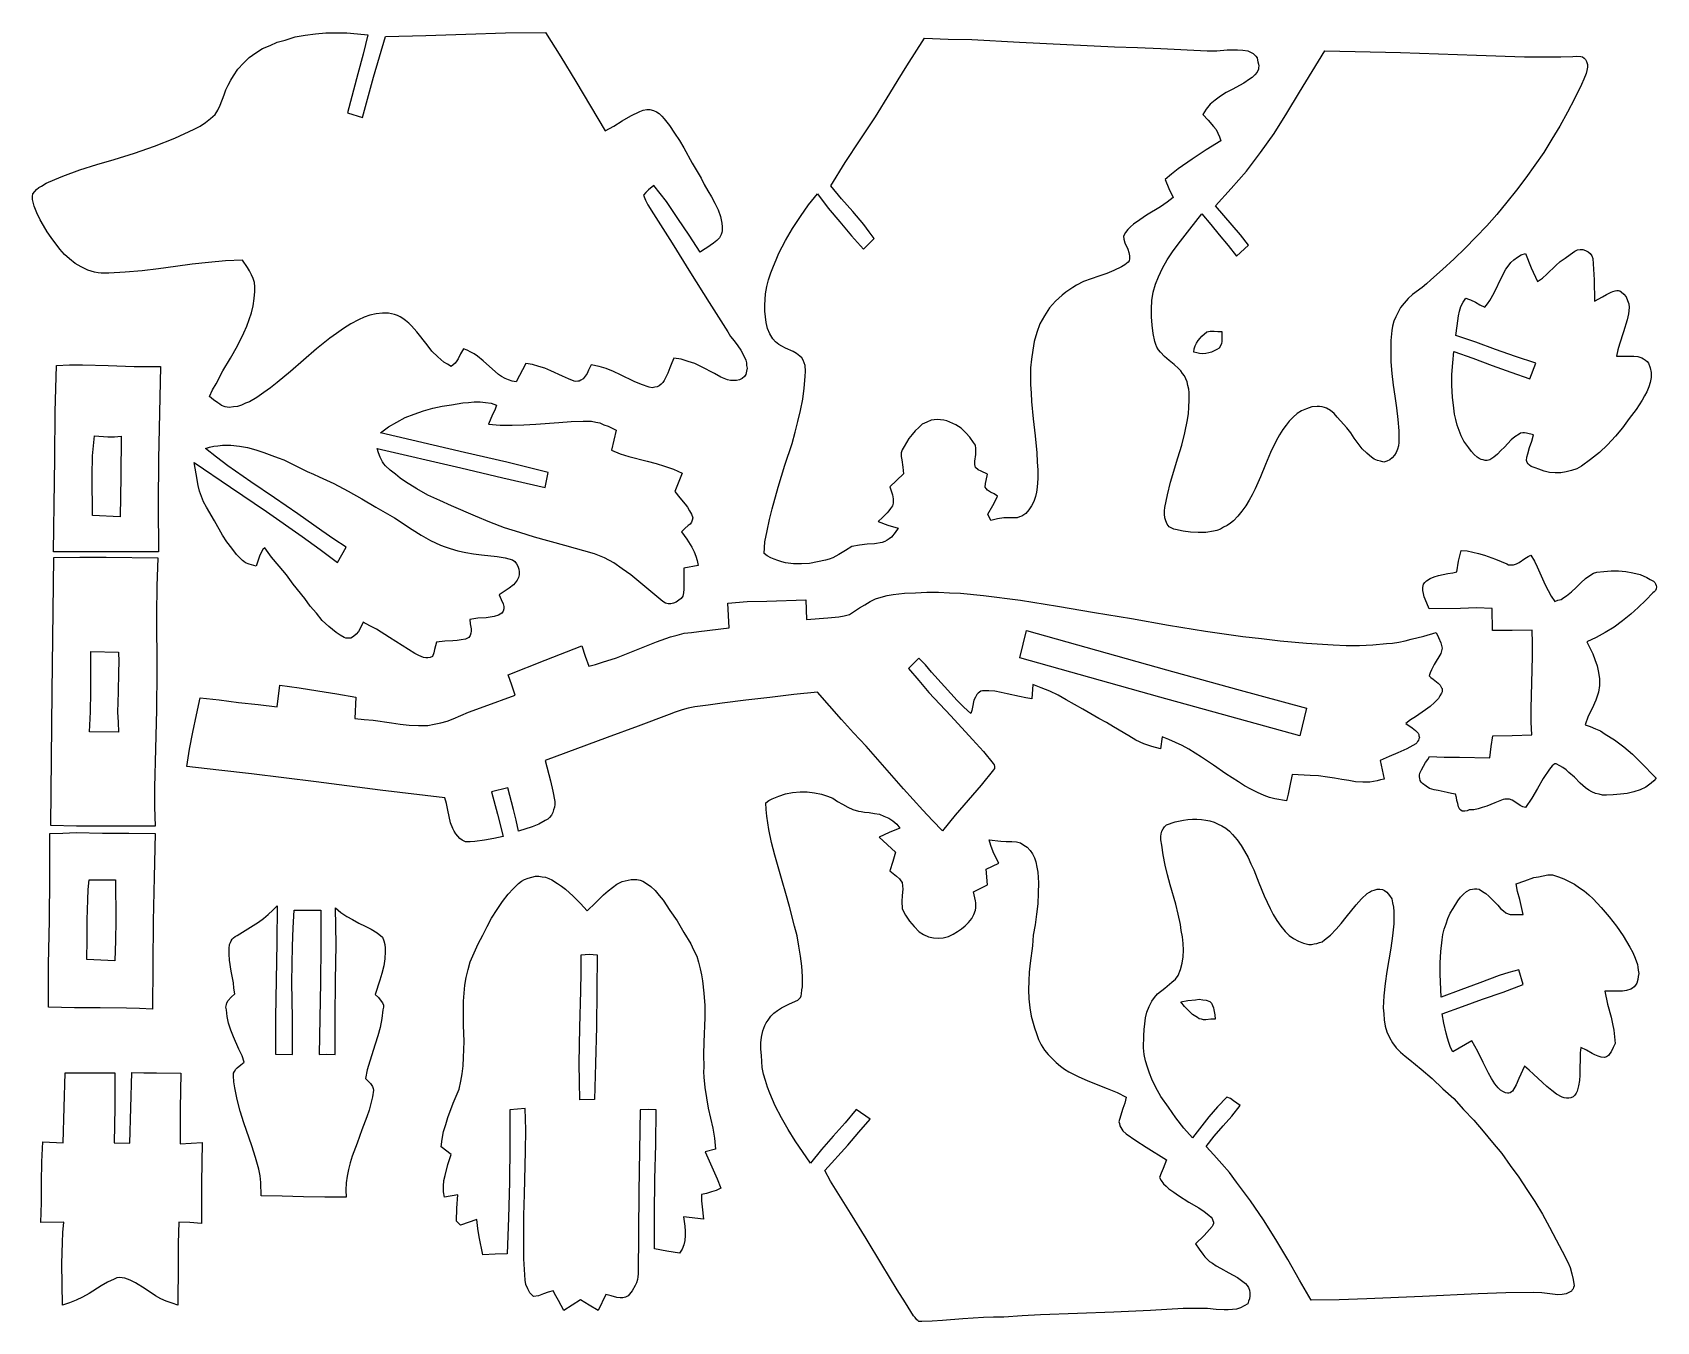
# Model space of a CAD drawing. Extents: x 0 to 623, y 0 to 1485.
# Drawn here: x 14 to 623, y 504 to 987 of the extents above; entities that cross this region are included whole.
import ezdxf

# ---------------------------------------------------------------- set-up
doc = ezdxf.new("R2010")
doc.units = 0
doc.layers.get('0').update_dxf_attribs({"color": 1, "linetype": 'CONTINUOUS'})

msp = doc.modelspace()

# ---------------------------------------------------------------- linework, layer by layer
for points in [[(146.39, 985.93), (161.45, 986.26), (176.51, 986.77), (191.4, 987.27), (206.45, 987.43), (212.14, 978.23), (217.83, 969.03), (228.87, 950.46), (232.05, 952.3), (235.23, 954.31), (238.41, 956.15), (241.76, 957.82), (243.09, 958.32), (244.43, 958.49), (245.6, 958.49), (246.94, 958.16), (248.11, 957.65), (249.12, 956.99), (250.12, 955.98), (250.96, 954.98), (252.97, 952.47), (254.81, 949.62), (256.65, 946.95), (258.32, 944.1), (261.5, 938.41), (264.84, 932.73), (266.02, 930.38), (267.35, 928.04), (268.69, 925.7), (270.03, 923.36), (271.2, 920.85), (272.04, 918.34), (272.37, 917.17), (272.54, 915.83), (272.71, 914.49), (272.71, 912.98), (272.54, 912.31), (272.37, 911.65), (271.7, 910.31), (270.7, 909.3), (269.53, 908.3), (267.02, 906.63), (265.68, 905.79), (264.51, 904.95), (260.33, 911.31), (256.14, 917.67), (251.79, 924.03), (247.11, 930.05), (245.1, 928.38), (244.1, 927.37), (243.26, 926.37), (243.93, 924.53), (244.77, 922.69), (246.94, 919.34), (253.97, 908.3), (260.83, 897.26), (267.86, 886.05), (274.88, 875.01), (275.89, 873.33), (277.22, 871.66), (278.56, 869.82), (279.73, 868.15), (280.74, 866.31), (281.57, 864.47), (281.91, 863.46), (281.91, 862.46), (282.08, 861.45), (281.91, 860.28), (281.57, 859.11), (281.07, 858.28), (280.24, 857.61), (279.23, 857.1), (278.06, 856.77), (277.06, 856.77), (275.89, 856.77), (274.71, 857.1), (272.21, 858.11), (269.86, 859.45), (265.01, 861.96), (262.5, 863.13), (259.99, 863.96), (257.32, 864.8), (254.64, 865.13), (253.8, 863.46), (253.13, 861.62), (252.3, 859.61), (251.46, 857.77), (250.96, 856.77), (250.46, 856.1), (249.79, 855.43), (249.12, 854.76), (248.28, 854.43), (247.44, 854.26), (246.44, 854.09), (245.27, 854.26), (242.43, 855.26), (239.75, 856.43), (234.56, 858.94), (231.88, 860.12), (229.21, 861.29), (226.53, 862.12), (223.52, 862.63), (222.52, 860.62), (222.01, 859.45), (221.34, 858.44), (220.51, 857.44), (219.67, 856.94), (219, 856.6), (218.5, 856.6), (217.83, 856.43), (217.16, 856.6), (214.99, 857.44), (212.81, 858.44), (208.46, 860.45), (206.12, 861.45), (203.94, 862.12), (201.6, 862.79), (199.09, 863.13), (195.41, 856.27), (193.91, 856.6), (192.57, 857.1), (191.23, 857.61), (189.89, 858.28), (188.72, 859.11), (187.55, 860.12), (185.37, 862.12), (183.03, 864.13), (180.86, 865.97), (179.69, 866.81), (178.35, 867.48), (177.01, 868.15), (175.67, 868.65), (174.5, 866.81), (173.66, 864.97), (173.16, 864.13), (172.49, 863.29), (171.82, 862.63), (170.99, 862.12), (169.65, 862.96), (168.31, 863.63), (167.14, 864.63), (165.97, 865.64), (163.79, 867.81), (161.95, 870.15), (158.1, 875.01), (156.1, 877.35), (155.09, 878.35), (153.92, 879.36), (152.92, 880.02), (151.91, 880.69), (150.91, 881.2), (149.74, 881.53), (147.56, 882.03), (145.22, 882.03), (142.88, 881.87), (140.54, 881.36), (138.36, 880.53), (136.19, 879.52), (133.34, 878.02), (130.67, 876.34), (127.99, 874.5), (125.48, 872.66), (120.46, 868.65), (115.61, 864.47), (110.76, 860.12), (105.74, 856.1), (103.23, 854.09), (100.72, 852.25), (98.04, 850.41), (95.36, 848.74), (93.86, 848.24), (92.35, 847.57), (90.85, 847.07), (89.34, 846.9), (87.67, 846.73), (86.16, 846.9), (84.82, 847.4), (84.15, 847.9), (83.49, 848.4), (81.81, 849.58), (80.31, 850.75), (81.48, 853.26), (82.82, 855.6), (85.33, 860.45), (88.17, 865.13), (90.85, 869.82), (93.19, 874.67), (94.36, 877.18), (95.2, 879.69), (96.03, 882.2), (96.7, 884.88), (97.04, 887.55), (97.37, 890.23), (97.37, 891.9), (97.2, 893.58), (96.7, 895.08), (96.03, 896.42), (95.36, 897.93), (94.53, 899.26), (92.69, 901.94), (86.33, 901.77), (79.97, 901.11), (73.78, 900.44), (67.59, 899.6), (61.23, 898.76), (55.04, 897.93), (48.69, 897.42), (42.5, 897.09), (40.99, 897.09), (39.65, 897.09), (38.48, 897.26), (37.14, 897.42), (34.63, 898.26), (32.12, 899.43), (29.95, 900.77), (27.77, 902.44), (25.93, 904.12), (24.09, 906.12), (20.91, 910.47), (19.41, 912.65), (18.07, 914.99), (16.73, 917.17), (15.56, 919.68), (14.56, 922.19), (13.89, 924.7), (13.89, 925.87), (14.05, 926.87), (14.72, 927.71), (15.39, 928.54), (16.23, 929.21), (17.23, 929.71), (19.07, 930.89), (22.25, 932.22), (25.26, 933.56), (31.62, 935.9), (37.98, 937.91), (44.5, 939.75), (52.2, 942.09), (59.73, 944.77), (67.26, 947.78), (74.62, 951.13), (76.79, 952.3), (78.8, 953.64), (80.64, 955.14), (82.48, 956.65), (83.49, 958.32), (84.32, 960.16), (85.83, 964.01), (86.5, 965.85), (87.33, 967.69), (88.34, 969.53), (89.34, 971.21), (91.01, 973.72), (93.02, 975.89), (95.2, 978.07), (97.71, 979.74), (100.22, 981.41), (103.06, 982.58), (105.74, 983.75), (108.75, 984.59), (112.43, 985.76), (116.28, 986.43), (120.13, 986.93), (123.97, 987.27), (127.99, 987.27), (131.84, 987.27), (135.85, 986.93), (139.7, 986.6), (138.03, 979.24), (136.02, 971.88), (132.17, 957.32), (137.69, 955.48), (141.87, 970.7), (146.39, 985.93)], [(348.66, 985.26), (357.53, 984.93), (366.4, 984.76), (384.3, 983.75), (402.03, 982.92), (419.94, 982.08), (428.64, 981.75), (437.34, 981.41), (454.74, 980.58), (458.42, 980.58), (462.26, 980.91), (466.11, 980.91), (468.12, 980.74), (469.96, 980.58), (471.3, 979.91), (471.97, 979.57), (472.47, 979.07), (472.97, 978.57), (473.47, 977.9), (473.64, 977.06), (473.81, 976.39), (473.98, 975.56), (474.14, 974.89), (473.98, 974.22), (473.98, 973.72), (473.47, 972.54), (472.64, 971.54), (471.63, 970.54), (470.63, 969.87), (468.45, 968.36), (464.1, 966.02), (461.93, 964.85), (459.75, 963.51), (457.75, 962), (455.91, 960.5), (454.4, 958.66), (453.06, 956.65), (455.07, 954.48), (457.08, 952.13), (458.08, 950.96), (458.75, 949.62), (459.42, 948.29), (459.92, 946.78), (454.4, 943.43), (449.05, 939.92), (443.86, 936.24), (441.35, 934.23), (439.01, 932.22), (440.35, 928.88), (442.02, 925.53), (439.68, 923.69), (437.17, 922.02), (431.98, 918.84), (429.47, 917.17), (427.13, 915.49), (425.96, 914.49), (424.95, 913.49), (424.12, 912.31), (423.28, 910.98), (423.45, 909.81), (423.78, 908.47), (424.95, 906.12), (425.29, 904.79), (425.62, 903.61), (425.62, 902.44), (425.46, 901.77), (425.12, 901.27), (423.78, 900.27), (422.61, 899.43), (419.77, 898.09), (417.09, 896.92), (414.08, 895.92), (411.24, 894.91), (408.39, 893.91), (405.71, 892.57), (404.38, 891.74), (403.21, 890.9), (401.7, 889.9), (400.36, 888.89), (399.02, 887.72), (397.85, 886.55), (396.68, 885.38), (395.51, 884.04), (393.67, 881.03), (392, 878.02), (390.82, 874.84), (389.82, 871.49), (389.32, 868.15), (388.82, 864.8), (388.48, 861.62), (388.48, 858.44), (388.48, 855.26), (388.65, 852.08), (388.82, 848.91), (389.49, 842.38), (390.16, 836.02), (390.82, 829.67), (390.99, 826.32), (391.16, 823.14), (391.16, 819.96), (390.99, 816.78), (390.66, 814.94), (390.32, 813.27), (389.65, 811.43), (388.82, 809.76), (387.81, 808.25), (386.64, 806.91), (385.14, 805.91), (384.3, 805.57), (383.46, 805.24), (380.95, 805.24), (378.44, 805.24), (376.1, 804.9), (373.59, 804.24), (372.42, 806.58), (374.26, 809.92), (375.27, 811.76), (376.1, 813.44), (374.76, 814.27), (373.42, 814.94), (372.25, 815.61), (371.75, 816.28), (371.42, 816.78), (371.58, 818.12), (371.75, 819.29), (372.25, 821.64), (369.91, 822.81), (368.74, 823.31), (367.74, 824.14), (367.57, 825.32), (367.57, 826.49), (367.9, 829), (367.9, 830.17), (367.9, 831.34), (367.74, 832.51), (367.07, 833.51), (365.73, 835.52), (364.22, 837.19), (362.38, 838.87), (360.38, 840.21), (358.2, 841.21), (357.03, 841.71), (355.86, 841.88), (354.69, 842.05), (353.52, 842.21), (352.34, 842.05), (351.17, 841.88), (349.5, 841.21), (347.83, 840.37), (346.49, 839.2), (345.15, 837.86), (343.98, 836.53), (342.81, 835.02), (340.97, 832.01), (340.3, 830.84), (339.96, 829.67), (339.96, 828.33), (340.13, 826.99), (340.47, 824.31), (340.63, 822.97), (340.8, 821.8), (335.61, 816.95), (336.62, 813.94), (336.95, 812.43), (336.95, 810.76), (336.62, 809.76), (335.95, 808.75), (335.28, 807.92), (334.61, 807.08), (332.94, 805.41), (331.26, 803.9), (334.94, 802.56), (338.79, 801.39), (337.62, 799.72), (336.28, 798.05), (335.45, 797.38), (334.61, 796.87), (333.77, 796.37), (332.77, 796.04), (329.93, 795.54), (327.08, 795.37), (324.24, 795.03), (321.39, 794.53), (319.05, 793.03), (316.54, 791.52), (314.2, 790.18), (312.86, 789.68), (311.52, 789.35), (308.51, 788.68), (305.5, 788.17), (302.49, 788.01), (299.48, 788.01), (296.46, 788.34), (295.13, 788.68), (293.62, 789.18), (292.28, 789.68), (290.94, 790.18), (289.61, 791.02), (288.43, 791.86), (288.77, 796.2), (289.61, 800.39), (290.44, 804.57), (291.45, 808.59), (293.79, 816.78), (296.3, 824.98), (298.97, 833.18), (300.15, 837.36), (301.15, 841.38), (302.15, 845.56), (302.99, 849.74), (303.49, 853.93), (303.83, 858.28), (303.99, 860.28), (303.83, 862.46), (303.49, 863.46), (303.16, 864.47), (302.65, 865.3), (301.82, 865.97), (300.65, 866.97), (299.31, 867.64), (296.46, 868.98), (295.13, 869.65), (293.96, 870.32), (292.78, 871.32), (291.78, 872.5), (290.61, 874.34), (289.77, 876.34), (289.27, 878.52), (288.94, 880.69), (288.77, 882.87), (288.77, 885.04), (288.94, 889.39), (289.44, 892.07), (290.11, 894.58), (290.94, 897.26), (291.95, 899.77), (292.95, 902.11), (293.96, 904.62), (296.46, 909.3), (299.14, 913.82), (302.15, 918.34), (305.16, 922.69), (308.51, 926.87), (312.53, 921.52), (316.88, 916.33), (321.23, 911.14), (325.74, 906.12), (329.76, 910.14), (327.92, 912.65), (325.91, 915.33), (321.73, 920.18), (317.55, 925.03), (313.53, 929.88), (318.88, 938.58), (324.57, 947.11), (330.26, 955.81), (335.61, 964.51), (338.79, 969.7), (341.97, 974.89), (348.66, 985.26)], [(498.9, 980.58), (527.35, 979.91), (541.57, 979.4), (555.79, 978.9), (573.86, 978.23), (582.89, 978.23), (587.41, 978.23), (591.93, 978.4), (593.26, 978.57), (594.94, 978.4), (595.61, 978.23), (596.28, 977.73), (596.78, 977.23), (597.11, 976.56), (597.45, 975.39), (597.45, 974.38), (597.28, 973.21), (596.94, 972.04), (596.11, 969.87), (595.27, 967.86), (592.59, 962.51), (589.92, 957.49), (587.07, 952.3), (584.06, 947.45), (581.05, 942.43), (577.7, 937.58), (574.36, 932.89), (570.84, 928.21), (567.16, 923.69), (563.48, 919.17), (559.64, 914.82), (555.62, 910.64), (551.6, 906.46), (547.42, 902.44), (543.07, 898.43), (538.72, 894.58), (537.05, 893.07), (535.38, 891.74), (531.86, 889.06), (530.19, 887.55), (528.68, 885.88), (527.35, 884.21), (526.34, 882.2), (525.51, 880.69), (524.84, 879.02), (524.33, 877.18), (524, 875.51), (523.66, 871.83), (523.66, 868.15), (523.66, 863.8), (524, 859.45), (524.5, 855.1), (525.17, 850.91), (525.84, 846.56), (526.34, 842.21), (526.68, 837.86), (526.68, 833.51), (526.51, 832.34), (526.17, 831), (525.67, 829.83), (525, 828.83), (524.17, 827.83), (523.33, 826.99), (522.16, 826.49), (520.99, 826.15), (519.82, 826.49), (518.65, 826.82), (517.47, 827.32), (516.47, 827.99), (515.63, 828.66), (514.63, 829.5), (512.96, 831.17), (511.45, 833.18), (509.95, 835.19), (508.61, 837.19), (507.1, 839.04), (504.76, 841.71), (503.59, 843.05), (502.42, 844.39), (501.08, 845.56), (499.57, 846.4), (498.74, 846.73), (497.9, 846.9), (496.9, 847.07), (496.06, 847.07), (494.05, 846.9), (492.04, 846.23), (490.2, 845.39), (488.53, 844.39), (487.03, 843.05), (485.52, 841.54), (484.35, 840.04), (483.18, 838.37), (481.84, 836.36), (480.67, 834.18), (478.49, 829.83), (476.65, 825.32), (474.81, 820.63), (472.8, 816.11), (471.63, 813.94), (470.46, 811.93), (469.29, 809.76), (467.79, 807.75), (466.28, 805.91), (464.61, 804.07), (463.44, 803.23), (462.26, 802.4), (460.93, 801.73), (459.75, 801.06), (458.42, 800.55), (457.08, 800.22), (454.23, 799.72), (451.39, 799.72), (448.54, 799.89), (445.7, 800.22), (442.86, 800.89), (442.19, 801.06), (441.69, 801.22), (440.51, 801.89), (439.68, 802.9), (439.18, 804.07), (438.84, 805.24), (438.67, 806.58), (438.67, 807.92), (438.84, 809.09), (439.85, 813.94), (441.02, 818.62), (443.69, 827.83), (445.2, 832.51), (446.37, 837.19), (447.37, 842.05), (447.71, 844.39), (447.88, 846.73), (448.04, 849.58), (448.04, 852.25), (447.88, 853.59), (447.54, 854.93), (447.21, 856.27), (446.7, 857.44), (446.2, 858.61), (445.53, 859.45), (444.86, 860.45), (444.03, 861.29), (442.35, 862.79), (440.51, 864.3), (438.67, 865.8), (437.17, 867.48), (436.5, 868.31), (435.83, 869.32), (435.5, 870.32), (435.16, 871.49), (434.49, 874.5), (434.16, 877.52), (433.82, 880.69), (433.82, 883.71), (433.99, 886.88), (434.49, 889.9), (435.33, 892.91), (436.5, 895.75), (438, 898.93), (439.68, 902.11), (441.69, 905.12), (443.86, 907.96), (448.21, 913.65), (452.73, 919.34), (456.07, 915.33), (459.25, 911.48), (462.6, 907.46), (465.78, 903.45), (470.29, 907.63), (467.28, 911.48), (464.1, 915.16), (457.91, 922.35), (463.77, 928.88), (469.46, 935.4), (474.81, 942.43), (479.83, 949.46), (484.68, 957.15), (489.37, 965.02), (498.9, 980.58)], [(592.76, 905.29), (593.77, 905.79), (594.77, 905.96), (595.77, 905.96), (596.78, 905.62), (597.78, 905.12), (598.45, 904.45), (599.12, 903.61), (599.45, 902.61), (599.79, 898.6), (599.96, 894.58), (600.12, 886.55), (603.13, 888.22), (604.64, 889.06), (606.31, 889.9), (606.98, 890.23), (607.82, 890.4), (608.49, 890.57), (609.16, 890.57), (609.66, 890.4), (610.16, 890.06), (611.17, 889.23), (612, 888.22), (612.5, 886.88), (613.01, 885.55), (613.17, 884.21), (612.84, 881.87), (612.34, 879.52), (611, 875.01), (609.49, 870.49), (608.82, 868.31), (608.32, 865.97), (609.83, 865.97), (611.5, 865.97), (613.17, 865.97), (614.85, 865.97), (616.35, 865.8), (617.86, 865.3), (618.53, 864.97), (619.2, 864.47), (619.87, 863.96), (620.37, 863.29), (621.04, 861.62), (621.37, 859.78), (621.37, 857.94), (621.04, 856.1), (620.53, 854.43), (619.7, 852.59), (618.86, 851.08), (618.03, 849.41), (615.68, 845.89), (613.17, 842.55), (610.66, 839.04), (607.99, 835.86), (604.98, 832.68), (601.96, 829.83), (598.62, 827.16), (595.27, 824.65), (593.43, 823.64), (591.42, 822.97), (589.42, 822.47), (587.41, 822.14), (585.4, 822.14), (583.23, 822.3), (581.22, 822.81), (579.21, 823.48), (577.87, 823.98), (576.37, 824.48), (575.7, 824.98), (575.19, 825.48), (574.86, 825.99), (574.53, 826.82), (574.69, 827.99), (575.03, 829.33), (575.7, 831.67), (576.53, 834.02), (577.2, 836.36), (574.53, 837.03), (573.86, 837.19), (573.19, 837.19), (572.35, 837.03), (571.85, 836.69), (570.18, 835.69), (568.84, 834.52), (566.33, 831.84), (564.99, 830.5), (563.65, 829.16), (562.31, 827.99), (560.81, 826.99), (559.8, 826.82), (559.13, 826.82), (558.3, 826.99), (557.63, 827.16), (556.79, 827.49), (556.12, 827.99), (554.95, 829), (553.95, 830.17), (552.94, 831.51), (551.1, 834.02), (550.1, 836.02), (549.26, 838.03), (548.59, 840.04), (548.09, 842.21), (547.59, 844.22), (547.25, 846.4), (546.75, 850.58), (546.59, 854.93), (546.59, 859.11), (546.92, 863.46), (547.25, 867.64), (554.45, 865.13), (561.64, 862.46), (568.67, 859.95), (575.86, 857.44), (578.04, 863.29), (570.51, 865.8), (562.98, 868.48), (555.62, 871.16), (548.09, 873.67), (548.59, 877.35), (549.1, 881.03), (549.43, 882.87), (549.93, 884.54), (550.77, 886.22), (551.77, 887.72), (552.78, 887.39), (553.61, 887.05), (555.45, 886.22), (557.13, 885.21), (558.97, 884.37), (559.97, 885.55), (560.81, 886.88), (562.48, 889.73), (565.32, 895.75), (566.83, 898.6), (567.67, 899.77), (568.67, 901.11), (569.84, 902.11), (571.18, 903.11), (572.52, 903.95), (574.19, 904.45), (576.37, 899.1), (578.71, 893.91), (580.55, 895.25), (582.22, 896.76), (585.57, 899.93), (587.24, 901.44), (589.08, 902.78), (590.92, 904.12), (592.76, 905.29)], [(454.57, 875.01), (455.91, 875.34), (457.41, 875.34), (458.75, 875.17), (460.26, 875.17), (460.26, 873.5), (460.26, 871.49), (460.09, 870.66), (459.75, 869.82), (459.25, 868.98), (458.42, 868.48), (456.41, 867.48), (455.4, 867.14), (454.23, 866.97), (453.06, 866.81), (451.89, 866.97), (450.89, 867.14), (449.72, 867.48), (449.88, 868.65), (450.22, 869.82), (450.72, 870.82), (451.39, 871.83), (452.06, 872.66), (452.73, 873.5), (454.57, 875.01)], [(22.92, 862.46), (27.77, 862.63), (32.62, 862.63), (42.33, 862.46), (52.03, 862.12), (57.05, 862.12), (61.9, 862.12), (61.23, 827.32), (61.07, 810.09), (61.23, 792.52), (21.75, 792.52), (21.92, 801.39), (22.08, 810.09), (22.25, 827.49), (22.42, 845.06), (22.59, 853.76), (22.92, 862.46)], [(171.15, 847.73), (175.34, 848.4), (177.51, 848.57), (179.69, 848.74), (181.86, 848.74), (183.87, 848.57), (186.04, 848.24), (188.05, 847.57), (187.38, 845.73), (186.55, 844.05), (185.04, 840.37), (189.39, 840.04), (193.91, 840.04), (198.26, 840.21), (202.77, 840.37), (211.47, 841.04), (215.99, 841.38), (220.51, 841.54), (222.01, 841.54), (223.69, 841.54), (225.36, 841.21), (226.87, 840.88), (228.37, 840.21), (229.88, 839.7), (232.89, 838.2), (232.05, 834.35), (231.22, 830.67), (234.39, 829.33), (237.74, 828.33), (244.6, 826.49), (247.95, 825.65), (251.12, 824.65), (254.47, 823.48), (257.65, 821.97), (254.97, 815.11), (256.81, 812.77), (258.82, 810.43), (259.66, 809.25), (260.49, 807.92), (261.16, 806.58), (261.67, 805.24), (261.5, 804.4), (261.16, 803.57), (260.66, 802.9), (259.99, 802.4), (258.65, 801.22), (257.48, 800.05), (259.49, 797.21), (261.33, 794.2), (262.17, 792.52), (262.84, 790.85), (263.34, 789.18), (263.67, 787.34), (258.32, 786.33), (258.32, 783.82), (258.32, 781.15), (258.32, 778.47), (258.15, 777.13), (257.98, 775.79), (257.32, 774.96), (256.48, 774.29), (255.47, 773.62), (254.47, 773.28), (253.47, 772.95), (252.46, 772.95), (251.46, 773.28), (250.46, 773.79), (244.43, 778.81), (241.42, 781.31), (238.41, 783.82), (235.23, 786.17), (232.05, 788.34), (228.54, 790.18), (226.7, 791.02), (224.86, 791.69), (213.65, 794.87), (202.27, 798.05), (196.75, 799.72), (191.06, 801.56), (185.54, 803.57), (180.19, 805.91), (171.15, 809.76), (166.8, 811.76), (162.29, 813.77), (158.1, 816.11), (153.92, 818.79), (151.91, 820.13), (150.07, 821.64), (148.07, 823.14), (146.39, 824.81), (145.72, 825.48), (145.22, 826.32), (144.38, 827.99), (143.72, 829.67), (143.21, 831.34), (174.67, 823.98), (190.39, 820.3), (206.29, 816.62), (207.46, 822.3), (191.9, 826.15), (176, 829.83), (144.55, 837.19), (147.56, 839.37), (150.57, 841.21), (153.75, 842.88), (157.1, 844.22), (160.61, 845.39), (164.13, 846.4), (167.64, 847.23), (171.15, 847.73)], [(37.14, 836.02), (42.16, 835.69), (44.67, 835.69), (47.18, 835.86), (47.01, 820.8), (46.85, 805.57), (36.47, 806.08), (36.31, 820.97), (36.47, 828.49), (36.81, 832.34), (37.14, 836.02)], [(78.8, 831.34), (80.31, 831.84), (81.98, 832.18), (83.49, 832.34), (85.16, 832.51), (88.34, 832.51), (91.52, 832.18), (94.53, 831.67), (97.71, 830.84), (100.72, 829.83), (103.73, 828.66), (106.07, 827.83), (108.25, 826.99), (112.76, 824.81), (116.95, 822.64), (119.29, 821.64), (121.46, 820.63), (126.98, 818.12), (132.34, 815.28), (137.52, 812.43), (142.71, 809.25), (146.22, 807.25), (149.74, 805.24), (156.43, 800.89), (159.78, 798.71), (163.29, 796.71), (166.97, 795.03), (168.81, 794.36), (170.65, 793.7), (173.5, 792.86), (176.51, 792.19), (179.35, 791.69), (182.36, 791.35), (188.22, 790.68), (191.23, 790.18), (194.07, 789.51), (194.91, 788.84), (195.58, 788.01), (196.08, 787.17), (196.42, 786), (196.58, 785), (196.58, 783.82), (196.25, 782.82), (195.75, 781.82), (195.08, 780.81), (194.41, 780.14), (192.74, 778.81), (189.05, 776.3), (189.72, 774.62), (190.56, 772.95), (190.73, 771.95), (190.73, 771.11), (190.56, 770.27), (190.06, 769.44), (188.72, 768.77), (187.21, 768.26), (185.71, 767.93), (184.2, 767.76), (181.02, 767.6), (178.01, 767.09), (178.18, 765.42), (178.51, 763.58), (178.51, 762.74), (178.35, 761.91), (178.18, 761.07), (177.68, 760.4), (176.34, 759.73), (174.83, 759.4), (173.33, 759.23), (171.66, 759.06), (168.64, 758.9), (165.46, 758.56), (165.13, 757.22), (164.8, 755.88), (164.46, 754.55), (163.96, 753.21), (163.12, 752.87), (162.29, 752.71), (161.45, 752.71), (160.61, 752.87), (158.94, 753.54), (157.43, 754.38), (152.58, 757.39), (147.9, 760.4), (143.05, 763.41), (140.54, 764.75), (138.03, 766.09), (136.86, 763.75), (136.19, 762.58), (135.35, 761.57), (134.35, 760.74), (133.34, 760.07), (132.67, 760.07), (132.17, 760.07), (131.5, 760.07), (130.83, 760.4), (129.33, 761.24), (127.82, 762.24), (125.14, 764.42), (122.63, 766.76), (120.46, 769.44), (118.12, 772.11), (116.11, 774.96), (111.76, 780.31), (109.25, 783.82), (106.41, 787.17), (103.56, 790.52), (101.05, 794.03), (100.38, 793.36), (99.88, 792.52), (99.04, 790.85), (97.87, 787.17), (95.2, 787.84), (93.86, 788.34), (93.19, 788.84), (92.69, 789.18), (90.51, 791.52), (88.67, 793.86), (86.83, 796.2), (85.16, 798.71), (82.15, 804.07), (79.14, 809.25), (78.13, 811.26), (77.29, 813.27), (76.63, 815.28), (76.12, 817.45), (75.29, 821.8), (74.62, 825.99), (88.17, 816.78), (101.72, 807.58), (115.11, 798.21), (121.8, 793.36), (128.32, 788.51), (131.67, 794.2), (126.98, 797.21), (122.47, 800.39), (113.43, 806.75), (104.73, 812.77), (95.87, 818.79), (87.17, 824.81), (82.98, 827.99), (78.8, 831.34)], [(550.1, 793.03), (552.27, 792.86), (554.45, 792.36), (556.62, 791.86), (558.8, 791.19), (562.98, 789.68), (567.16, 788.01), (567.83, 787.67), (568.5, 787.67), (569.67, 787.67), (570.84, 788.01), (571.85, 788.51), (574.02, 790.01), (575.19, 790.68), (576.2, 791.19), (577.54, 789.01), (578.54, 786.84), (580.55, 782.32), (581.55, 780.14), (582.72, 777.97), (583.89, 775.79), (585.23, 773.79), (586.4, 774.29), (587.58, 774.62), (588.58, 775.29), (589.58, 775.96), (591.42, 777.47), (593.26, 779.14), (594.94, 780.81), (596.78, 782.49), (598.78, 783.82), (599.79, 784.49), (600.96, 784.83), (603.64, 785.16), (606.31, 785.33), (609.16, 785.33), (611.83, 785.16), (614.51, 784.66), (617.19, 783.99), (619.7, 782.82), (621.04, 782.15), (622.21, 781.48), (622.71, 780.98), (623.04, 780.48), (623.21, 779.81), (623.38, 779.31), (623.21, 778.64), (623.04, 777.97), (622.54, 777.47), (622.04, 777.13), (619.36, 774.29), (616.52, 771.61), (613.68, 769.1), (610.66, 766.59), (607.48, 764.25), (604.14, 762.24), (600.79, 760.4), (597.28, 758.73), (599.45, 754.21), (600.29, 752.04), (601.13, 749.69), (601.63, 747.18), (601.96, 744.84), (601.96, 742.33), (601.63, 739.82), (600.63, 736.81), (599.29, 733.63), (597.78, 730.79), (596.61, 727.61), (598.45, 726.94), (600.46, 726.1), (602.3, 725.27), (604.14, 724.1), (607.65, 721.92), (611.17, 719.24), (614.34, 716.57), (617.36, 713.56), (623.21, 707.53), (622.37, 706.53), (621.37, 705.69), (620.37, 704.86), (619.36, 704.19), (617.19, 703.18), (614.85, 702.35), (612.34, 701.84), (609.83, 701.51), (607.15, 701.34), (604.64, 701.18), (603.13, 701.18), (601.8, 701.51), (600.46, 701.84), (599.12, 702.35), (597.95, 703.02), (596.78, 703.85), (594.77, 705.69), (592.59, 707.87), (590.42, 709.71), (589.42, 710.71), (588.24, 711.55), (587.07, 712.22), (585.74, 712.89), (585.23, 712.89), (584.9, 712.72), (584.23, 712.22), (583.23, 710.88), (580.88, 707.37), (578.71, 703.69), (576.53, 700), (574.19, 696.49), (573.19, 696.83), (572.18, 697.33), (570.18, 698.67), (569.17, 699.34), (568.17, 699.67), (567, 699.67), (566.5, 699.67), (565.83, 699.5), (562.65, 698.33), (559.64, 696.99), (557.96, 696.49), (556.46, 695.99), (554.78, 695.65), (553.11, 695.65), (552.27, 695.32), (551.44, 695.15), (550.94, 695.15), (550.43, 695.15), (549.93, 695.49), (549.6, 695.82), (549.1, 696.83), (548.76, 698), (548.43, 699.17), (548.26, 700.34), (547.92, 701.51), (546.42, 701.84), (544.75, 702.18), (541.4, 702.85), (539.89, 703.18), (538.22, 703.69), (536.88, 704.52), (535.54, 705.53), (535.04, 706.03), (534.71, 706.7), (534.54, 707.37), (534.37, 708.04), (534.37, 708.7), (534.54, 709.37), (535.21, 710.71), (535.88, 712.05), (536.71, 713.39), (537.55, 714.56), (538.22, 715.73), (543.74, 715.4), (549.43, 715.4), (560.81, 715.23), (561.31, 719.41), (561.98, 723.43), (569.17, 723.59), (576.53, 723.76), (576.37, 728.61), (576.37, 733.63), (576.53, 743.34), (576.87, 753.21), (576.87, 758.23), (576.7, 763.08), (569.17, 762.91), (561.81, 762.91), (561.64, 771.28), (555.79, 771.44), (549.76, 771.28), (538.05, 771.11), (537.22, 773.28), (536.21, 775.63), (535.88, 776.8), (535.71, 777.97), (535.71, 779.14), (535.88, 780.31), (536.38, 780.98), (537.05, 781.65), (538.39, 782.49), (539.89, 783.16), (541.57, 783.66), (545.08, 784.33), (546.92, 784.66), (548.43, 785), (549.1, 789.01), (550.1, 793.03)], [(21.92, 790.35), (31.62, 790.52), (41.49, 790.52), (60.9, 790.18), (60.56, 779.64), (60.4, 769.1), (60.56, 747.69), (60.4, 733.13), (60.06, 718.58), (59.73, 704.02), (59.73, 696.83), (59.9, 689.46), (40.32, 689.46), (30.45, 689.46), (20.75, 689.8), (21.25, 739.99), (21.92, 790.35)], [(336.95, 776.46), (341.14, 776.96), (345.32, 777.13), (349.5, 777.3), (353.85, 777.3), (358.03, 777.13), (362.22, 776.96), (370.75, 776.13), (384.63, 774.29), (398.52, 772.11), (412.41, 769.77), (426.29, 767.43), (440.18, 764.92), (454.07, 762.74), (468.12, 760.74), (475.15, 759.9), (482.17, 759.06), (492.04, 758.23), (502.08, 757.56), (506.93, 757.39), (511.95, 757.39), (516.97, 757.56), (521.99, 758.06), (524.33, 758.23), (526.68, 758.56), (529.02, 759.06), (531.36, 759.73), (536.05, 760.9), (540.73, 762.24), (541.57, 760.4), (542.4, 758.39), (542.74, 757.39), (542.91, 756.39), (542.74, 755.38), (542.4, 754.38), (539.89, 750.2), (538.89, 748.19), (538.39, 747.02), (538.05, 746.01), (538.72, 745.34), (539.56, 744.67), (541.4, 743.17), (542.24, 742.5), (542.74, 741.5), (542.91, 741.16), (542.91, 740.66), (542.91, 739.99), (542.74, 739.49), (542.07, 738.48), (541.57, 737.48), (540.06, 735.98), (538.39, 734.47), (536.71, 733.13), (532.87, 730.62), (531.03, 729.45), (529.35, 728.11), (531.7, 726.44), (532.87, 725.43), (533.87, 724.43), (534.21, 723.93), (534.21, 723.43), (534.37, 722.76), (534.21, 722.26), (534.04, 721.75), (533.7, 721.25), (533.37, 720.75), (533.03, 720.42), (529.69, 718.58), (526.34, 717.07), (523, 715.73), (519.65, 714.23), (521.16, 707.2), (519.82, 706.86), (518.48, 706.53), (515.8, 706.03), (513.12, 706.03), (510.45, 706.19), (507.94, 706.7), (505.26, 707.03), (502.58, 707.53), (499.91, 707.87), (496.56, 708.37), (493.38, 708.54), (486.69, 708.87), (485.69, 704.02), (485.18, 701.51), (484.52, 699), (480.17, 699.84), (478.16, 700.34), (476.15, 701.01), (473.64, 702.18), (471.13, 703.35), (468.79, 704.69), (466.45, 706.19), (461.76, 709.21), (457.08, 712.39), (452.56, 715.4), (447.88, 718.41), (445.37, 719.75), (442.86, 720.92), (440.35, 722.09), (437.84, 723.09), (437.17, 718.58), (433.99, 719.41), (430.98, 720.42), (427.97, 721.75), (425.29, 723.43), (419.6, 726.77), (416.92, 728.45), (414.08, 729.95), (408.06, 733.47), (401.87, 736.98), (398.86, 738.65), (395.68, 740.16), (392.5, 741.5), (389.32, 742.67), (388.98, 737.31), (386.64, 737.65), (384.3, 738.15), (379.62, 739.15), (377.44, 739.66), (375.1, 740.16), (372.76, 740.33), (370.41, 740.33), (369.74, 740.16), (369.24, 739.82), (368.74, 739.49), (368.24, 738.99), (367.74, 737.98), (367.23, 736.81), (366.73, 734.13), (366.4, 732.96), (366.06, 731.79), (363.39, 734.13), (360.88, 736.64), (356.19, 742), (351.34, 747.35), (349, 750.03), (346.49, 752.54), (342.64, 748.69), (346.49, 744.17), (350.34, 739.66), (358.53, 730.96), (366.73, 722.09), (370.75, 717.57), (374.43, 713.05), (374.76, 712.55), (374.93, 711.88), (374.93, 711.21), (374.6, 710.71), (369.91, 704.86), (365.06, 699.34), (360.21, 693.65), (355.36, 687.79), (351.68, 691.64), (347.99, 695.49), (340.8, 703.52), (326.75, 719.58), (322.06, 724.6), (317.55, 729.62), (313.03, 734.64), (308.51, 739.82), (299.64, 738.99), (290.61, 737.82), (281.57, 736.81), (272.71, 735.64), (267.52, 734.97), (262.5, 734.3), (259.99, 733.8), (257.65, 733.13), (255.14, 732.29), (252.8, 731.46), (241.25, 727.11), (229.54, 722.76), (206.29, 714.23), (208.29, 706.53), (209.13, 702.68), (209.97, 698.83), (209.97, 697.66), (209.8, 696.66), (209.47, 695.65), (209.13, 694.65), (208.63, 693.65), (207.96, 692.81), (207.29, 692.14), (206.29, 691.64), (203.94, 690.3), (201.44, 689.3), (196.25, 687.62), (195.41, 691.81), (194.41, 695.82), (192.23, 703.85), (186.21, 702.35), (188.39, 693.98), (190.56, 685.62), (187.05, 684.95), (183.53, 684.28), (179.85, 683.78), (178.18, 683.61), (176.34, 683.61), (175.17, 684.28), (174.33, 684.95), (173.5, 685.78), (172.83, 686.62), (172.16, 687.62), (171.66, 688.63), (170.82, 690.8), (170.32, 693.14), (169.81, 695.49), (169.31, 698), (168.64, 700.17), (144.38, 703.02), (120.29, 706.19), (96.03, 709.21), (83.82, 710.54), (71.77, 711.88), (72.78, 718.41), (74.12, 724.77), (75.45, 731.29), (76.79, 737.65), (83.99, 736.98), (91.18, 735.98), (98.54, 735.14), (105.74, 734.3), (106.74, 742.5), (113.93, 741.5), (120.96, 740.33), (128.16, 739.15), (135.18, 737.98), (134.85, 729.95), (138.36, 729.62), (141.71, 729.28), (148.57, 728.28), (151.91, 727.78), (155.26, 727.44), (158.77, 727.28), (162.29, 727.28), (164.63, 727.78), (167.14, 728.28), (169.48, 728.95), (171.82, 729.78), (177.51, 732.29), (183.37, 734.47), (195.08, 738.65), (193.74, 742.5), (192.4, 746.35), (206.29, 751.87), (220.01, 757.22), (221.34, 753.37), (222.68, 749.53), (225.19, 750.2), (227.87, 751.03), (233.06, 752.71), (238.08, 754.71), (243.09, 756.72), (248.11, 758.73), (253.3, 760.57), (255.81, 761.24), (258.49, 761.91), (261.16, 762.24), (264.01, 762.58), (275.38, 763.92), (274.88, 773.28), (282.08, 773.79), (289.44, 773.95), (304.16, 774.46), (304.33, 767.09), (312.36, 767.76), (316.54, 768.1), (318.55, 768.43), (320.56, 768.93), (324.24, 771.44), (326.24, 772.61), (328.25, 773.79), (330.26, 774.79), (332.44, 775.46), (334.61, 776.13), (336.95, 776.46)], [(386.98, 762.91), (413.24, 755.55), (439.51, 748.19), (465.78, 740.99), (492.04, 733.8), (489.53, 723.43), (437, 737.98), (384.47, 752.71), (386.98, 762.91)], [(35.8, 755.05), (46.18, 754.88), (46.34, 751.2), (46.18, 747.35), (46.01, 739.82), (45.84, 732.29), (46.01, 728.61), (46.18, 724.77), (35.3, 724.93), (35.64, 732.46), (35.8, 739.99), (35.8, 755.05)], [(289.1, 698.33), (290.27, 699.17), (291.45, 699.84), (293.96, 700.84), (296.46, 701.68), (299.14, 702.18), (301.99, 702.35), (304.66, 702.35), (307.34, 702.01), (310.02, 701.51), (312.19, 700.84), (314.2, 700), (316.04, 698.83), (317.88, 697.83), (319.89, 696.66), (321.73, 695.82), (323.9, 695.15), (324.91, 694.99), (326.08, 694.82), (327.92, 694.65), (329.93, 694.32), (331.77, 693.98), (333.44, 693.31), (335.28, 692.48), (336.79, 691.47), (338.29, 690.3), (339.46, 688.8), (335.45, 687.12), (331.6, 685.45), (337.79, 679.76), (336.79, 676.25), (335.61, 672.73), (338.12, 670.73), (339.29, 669.72), (339.8, 669.05), (340.3, 668.38), (340.47, 665.87), (340.3, 663.53), (340.13, 661.19), (340.3, 658.68), (340.8, 657.51), (341.47, 656.17), (342.98, 653.83), (344.82, 651.82), (346.66, 649.81), (348.33, 648.81), (350.17, 647.97), (352.01, 647.64), (353.85, 647.47), (355.69, 647.64), (357.7, 648.14), (359.37, 648.98), (361.04, 649.98), (362.55, 650.98), (363.89, 652.16), (365.23, 653.33), (366.4, 654.83), (367.23, 656.34), (367.74, 658.01), (367.9, 658.85), (367.9, 659.68), (367.9, 660.69), (367.74, 661.52), (367.07, 664.87), (372.25, 667.55), (371.75, 673.4), (376.6, 675.58), (375.43, 677.75), (374.43, 679.93), (373.59, 682.27), (372.92, 684.45), (377.27, 683.94), (379.28, 683.78), (381.46, 683.78), (383.13, 683.61), (384.63, 683.27), (385.97, 682.44), (387.14, 681.6), (388.32, 680.43), (389.15, 679.09), (389.99, 677.59), (390.49, 676.08), (390.82, 674.07), (391.16, 672.23), (391.49, 668.22), (391.33, 664.37), (391.16, 660.35), (390.66, 656.51), (390.16, 652.49), (389.49, 648.64), (389.15, 644.63), (388.32, 638.1), (387.98, 634.76), (387.81, 631.41), (387.65, 628.06), (387.81, 624.72), (388.15, 621.37), (388.65, 618.19), (389.99, 613.84), (390.66, 611.67), (391.49, 609.49), (392.5, 607.48), (393.67, 605.48), (395.01, 603.8), (396.68, 602.13), (398.02, 600.79), (399.69, 599.45), (401.2, 598.28), (402.87, 597.28), (406.38, 595.61), (409.9, 593.93), (417.26, 591.09), (420.94, 589.58), (424.29, 587.74), (423.78, 585.57), (423.11, 583.56), (421.78, 579.38), (421.61, 578.54), (421.78, 577.87), (421.94, 577.04), (422.28, 576.37), (423.11, 575.19), (424.29, 574.02), (427.97, 571.51), (431.81, 569), (439.51, 564.32), (438.84, 562.65), (438.17, 560.97), (437.5, 559.3), (436.83, 557.63), (437.5, 556.46), (438.34, 555.29), (439.34, 554.45), (440.35, 553.45), (442.19, 552.11), (444.03, 550.94), (447.88, 548.43), (451.56, 546.25), (453.56, 544.91), (455.4, 543.57), (456.24, 542.74), (456.58, 542.24), (456.91, 541.57), (457.08, 540.9), (457.08, 540.4), (456.91, 539.73), (456.58, 539.22), (453.56, 535.88), (450.39, 532.7), (451.72, 530.69), (453.06, 528.85), (453.9, 527.85), (454.74, 527.01), (455.57, 526.17), (456.74, 525.51), (458.08, 524.5), (459.75, 523.66), (462.93, 521.82), (466.11, 520.15), (467.62, 518.98), (469.12, 517.81), (469.79, 517.14), (470.29, 516.3), (470.63, 515.3), (470.8, 514.3), (470.8, 513.29), (470.63, 512.12), (470.29, 511.28), (469.96, 510.28), (468.62, 509.44), (467.28, 508.77), (465.78, 508.27), (464.27, 508.11), (462.6, 507.94), (461.09, 507.94), (458.08, 508.11), (454.9, 508.44), (451.89, 508.44), (445.7, 508.44), (433.49, 507.77), (419.77, 507.1), (406.05, 506.6), (392.16, 506.1), (385.3, 505.76), (378.44, 505.26), (374.6, 505.26), (370.75, 505.09), (363.05, 504.59), (355.36, 503.92), (351.51, 503.76), (347.66, 503.59), (346.99, 503.59), (346.49, 503.59), (346.15, 503.92), (345.82, 504.26), (345.15, 505.09), (344.48, 505.76), (341.47, 510.62), (338.46, 515.47), (332.6, 525), (326.75, 534.71), (320.89, 544.24), (315.87, 552.27), (313.36, 556.29), (311.19, 560.3), (319.89, 569.84), (324.07, 574.69), (328.25, 579.54), (323.07, 583.23), (318.88, 578.21), (314.37, 573.19), (310.02, 568.17), (305.83, 562.98), (300.15, 571.35), (297.47, 575.7), (294.96, 580.05), (292.62, 584.56), (290.61, 589.25), (289.77, 591.59), (288.94, 594.1), (288.27, 596.44), (287.76, 598.95), (287.43, 603.47), (287.26, 605.81), (287.26, 608.15), (287.43, 610.33), (287.93, 612.67), (288.77, 614.68), (289.27, 615.68), (289.94, 616.69), (290.94, 618.19), (292.11, 619.36), (293.45, 620.37), (294.96, 621.37), (297.97, 622.88), (301.15, 624.22), (301.65, 624.72), (302.15, 625.22), (302.32, 625.89), (302.49, 626.56), (302.65, 628.06), (302.82, 629.23), (302.82, 633.08), (302.65, 636.93), (302.15, 640.78), (301.48, 644.46), (300.81, 648.31), (299.81, 651.99), (297.97, 659.35), (296.63, 664.2), (295.29, 669.05), (292.45, 678.59), (291.28, 683.44), (290.27, 688.29), (289.44, 693.31), (289.27, 695.82), (289.1, 698.33)], [(439.51, 689.97), (442.69, 691.14), (445.87, 691.81), (447.54, 691.97), (449.21, 692.14), (450.89, 692.14), (452.56, 691.97), (454.23, 691.81), (455.74, 691.47), (457.41, 690.97), (458.92, 690.3), (460.26, 689.63), (461.76, 688.8), (463.1, 687.62), (464.27, 686.45), (465.94, 684.45), (467.45, 682.27), (468.79, 680.1), (470.13, 677.75), (471.13, 675.41), (472.3, 673.07), (474.14, 668.22), (476.15, 663.36), (478.33, 658.68), (479.5, 656.34), (480.83, 654.16), (482.34, 651.99), (484.01, 649.98), (485.52, 648.47), (487.19, 647.3), (489.03, 646.3), (490.87, 645.63), (492.88, 645.13), (493.88, 645.13), (494.89, 645.3), (495.89, 645.46), (496.9, 645.8), (497.9, 646.13), (498.74, 646.8), (501.08, 648.64), (503.09, 650.82), (505.09, 652.99), (506.93, 655.33), (510.62, 660.02), (512.62, 662.19), (514.8, 664.2), (515.63, 664.7), (516.47, 665.21), (517.47, 665.54), (518.48, 665.87), (519.48, 665.87), (520.49, 665.71), (521.32, 665.37), (522.16, 664.7), (523.16, 663.53), (524, 662.19), (524.33, 660.69), (524.67, 659.18), (524.84, 657.51), (524.84, 655.84), (524.84, 652.82), (524.33, 648.31), (523.66, 643.79), (522.16, 634.92), (521.49, 630.41), (520.99, 625.89), (520.82, 621.37), (520.99, 619.03), (521.16, 616.85), (521.49, 614.51), (522.16, 612.34), (523.16, 610.16), (524.33, 608.15), (525.67, 606.31), (527.35, 604.64), (529.02, 603.13), (530.86, 601.8), (535.04, 598.28), (539.22, 594.77), (543.24, 590.92), (547.25, 587.24), (550.94, 583.23), (554.78, 579.21), (558.3, 575.03), (561.81, 570.84), (565.32, 566.66), (568.5, 562.15), (571.68, 557.8), (574.69, 553.11), (577.7, 548.59), (580.55, 543.91), (583.23, 539.06), (585.74, 534.21), (587.91, 530.02), (590.09, 525.84), (590.92, 523.83), (591.59, 521.49), (592.09, 519.32), (592.43, 516.97), (592.26, 516.3), (592.09, 515.8), (591.76, 515.47), (591.42, 514.97), (590.42, 514.46), (589.42, 513.96), (587.91, 513.79), (586.4, 513.63), (583.39, 513.96), (580.38, 514.3), (577.37, 514.46), (566.83, 514.3), (556.46, 513.96), (535.54, 512.96), (514.63, 512.12), (504.26, 511.79), (493.72, 511.62), (489.37, 519.15), (485.02, 526.84), (480.5, 534.37), (475.82, 541.73), (470.96, 548.93), (465.78, 555.95), (463.1, 559.47), (460.26, 562.81), (457.24, 566.16), (454.4, 569.34), (457.41, 573.19), (460.76, 577.04), (463.94, 580.72), (467.12, 584.73), (464.61, 586.4), (463.44, 587.24), (462.1, 587.74), (458.58, 584.23), (455.4, 580.38), (449.21, 572.52), (446.04, 576.2), (443.02, 580.05), (440.18, 584.06), (437.34, 588.08), (436.16, 590.25), (434.99, 592.43), (433.99, 594.6), (433.15, 596.78), (432.32, 599.12), (431.65, 601.46), (431.15, 603.8), (430.81, 606.31), (430.98, 610.83), (431.15, 613.17), (431.31, 615.35), (431.65, 617.52), (432.15, 619.7), (432.99, 621.87), (433.99, 623.88), (434.99, 625.22), (436.16, 626.56), (438.84, 628.73), (441.52, 630.91), (442.86, 632.08), (443.86, 633.42), (444.7, 635.76), (445.37, 638.1), (445.7, 640.44), (445.87, 642.95), (445.7, 645.46), (445.53, 647.97), (445.03, 650.31), (444.7, 652.66), (443.86, 656.51), (443.02, 660.19), (440.85, 667.55), (439.85, 671.23), (439.01, 674.91), (438.17, 678.76), (437.67, 682.44), (437.34, 684.45), (437.34, 685.62), (437.5, 686.62), (437.67, 687.62), (438.17, 688.46), (438.67, 689.3), (439.51, 689.97)], [(20.41, 686.79), (25.26, 686.95), (30.28, 687.12), (40.15, 686.95), (50.02, 686.95), (59.9, 686.79), (59.56, 670.39), (59.23, 653.83), (58.89, 620.87), (54.04, 621.04), (49.19, 621.2), (39.32, 621.37), (29.61, 621.37), (19.91, 621.54), (19.91, 637.77), (20.24, 654.16), (20.41, 670.56), (20.41, 686.79)], [(201.27, 670.39), (202.61, 670.73), (203.94, 670.73), (205.12, 670.56), (206.45, 670.39), (207.63, 669.89), (208.8, 669.39), (210.97, 668.05), (212.48, 667.05), (213.98, 665.87), (216.83, 663.2), (219.5, 660.52), (222.01, 657.68), (225.19, 660.69), (228.2, 663.7), (229.88, 665.21), (231.55, 666.54), (233.22, 667.71), (235.23, 668.72), (237.41, 669.22), (238.58, 669.55), (239.75, 669.55), (240.75, 669.55), (241.92, 669.22), (242.93, 668.89), (243.93, 668.22), (245.94, 666.88), (247.61, 665.37), (249.12, 663.53), (250.62, 661.69), (253.13, 657.84), (255.81, 654), (258.32, 649.65), (261, 645.3), (262, 643.12), (263.17, 640.78), (263.84, 638.44), (264.51, 635.93), (265.01, 633.75), (265.35, 631.41), (265.85, 626.89), (266.18, 622.21), (266.18, 617.69), (265.85, 608.49), (265.68, 603.8), (265.85, 599.12), (265.68, 597.28), (265.85, 595.27), (266.18, 591.42), (266.85, 587.58), (267.52, 583.73), (269.19, 576.2), (269.86, 572.35), (270.2, 568.34), (266.35, 567.33), (269.36, 560.47), (270.87, 557.13), (272.21, 553.61), (270.53, 552.78), (268.69, 552.27), (266.85, 551.6), (265.01, 551.27), (265.01, 548.93), (265.18, 546.59), (265.68, 542.07), (258.15, 542.91), (258.65, 539.39), (258.82, 537.55), (258.82, 535.88), (258.65, 534.04), (258.32, 532.36), (257.65, 530.69), (256.65, 529.19), (251.96, 530.02), (247.28, 530.86), (247.28, 543.91), (247.44, 556.96), (247.78, 570.01), (247.95, 583.06), (244.93, 583.23), (241.92, 583.06), (241.42, 552.27), (241.25, 521.49), (241.09, 520.32), (240.92, 519.32), (240.58, 518.14), (240.08, 517.14), (238.91, 515.13), (237.41, 513.29), (236.4, 512.79), (235.4, 512.46), (234.39, 512.46), (233.22, 512.62), (231.05, 513.29), (229.04, 513.79), (226.2, 507.77), (222.85, 509.78), (219.5, 511.79), (213.31, 507.77), (211.31, 511.45), (210.3, 513.29), (209.3, 515.13), (207.46, 514.63), (205.62, 513.96), (203.78, 513.29), (201.94, 512.96), (201.27, 513.63), (200.6, 514.3), (199.76, 515.8), (199.09, 517.47), (198.76, 519.15), (198.26, 527.18), (198.26, 535.21), (198.26, 543.41), (198.59, 551.44), (198.93, 567.5), (199.09, 575.53), (198.76, 583.56), (193.07, 583.06), (193.07, 569.51), (192.9, 555.95), (192.57, 542.57), (192.07, 529.02), (187.55, 528.85), (182.86, 528.68), (181.53, 535.38), (181.02, 538.56), (180.69, 541.9), (174.5, 539.73), (172.99, 541.23), (173.16, 546.08), (173.5, 551.1), (168.48, 550.27), (168.14, 552.27), (168.14, 554.45), (168.31, 556.46), (168.81, 558.46), (169.81, 562.48), (170.99, 566.33), (167.31, 569.17), (167.64, 572.02), (168.14, 574.86), (168.98, 577.54), (169.81, 580.21), (171.82, 585.57), (174, 590.75), (174.67, 593.77), (175.17, 596.61), (175.5, 599.62), (175.67, 602.63), (175.84, 608.66), (175.67, 614.85), (175.67, 620.87), (175.67, 623.88), (175.84, 626.89), (176.17, 629.9), (176.67, 632.75), (177.34, 635.76), (178.18, 638.6), (181.19, 645.3), (182.86, 648.64), (184.54, 651.82), (186.21, 655), (188.22, 658.18), (190.23, 661.19), (192.4, 664.03), (194.24, 666.04), (196.25, 668.05), (197.42, 668.89), (198.59, 669.55), (199.93, 670.06), (201.27, 670.39)], [(570.68, 667.88), (574.02, 669.05), (577.37, 670.22), (579.04, 670.56), (580.88, 670.89), (582.56, 671.23), (584.4, 671.23), (586.57, 670.56), (588.58, 669.72), (590.59, 668.72), (592.59, 667.71), (594.43, 666.38), (596.28, 665.21), (597.95, 663.7), (599.62, 662.19), (602.63, 659.01), (605.64, 655.5), (608.32, 651.99), (610.83, 648.31), (613.34, 644.12), (614.51, 642.12), (615.35, 639.94), (616.18, 637.6), (616.35, 636.6), (616.52, 635.42), (616.69, 634.25), (616.52, 633.08), (616.35, 631.91), (616.02, 630.57), (615.52, 629.9), (615.01, 629.23), (614.34, 628.73), (613.68, 628.4), (612.17, 627.9), (610.66, 627.56), (608.82, 627.56), (607.15, 627.56), (605.48, 627.56), (603.97, 627.56), (604.98, 622.71), (606.31, 617.86), (606.82, 615.35), (607.32, 613.01), (607.65, 610.5), (607.82, 607.99), (607.15, 606.48), (606.31, 604.81), (605.81, 604.14), (605.31, 603.47), (604.64, 602.97), (603.8, 602.63), (602.63, 602.8), (601.46, 603.13), (600.29, 603.64), (599.29, 604.14), (597.11, 605.48), (594.94, 606.48), (594.77, 604.47), (594.77, 602.47), (594.6, 598.28), (594.6, 596.11), (594.43, 594.1), (594.1, 592.09), (593.6, 590.09), (593.26, 589.25), (592.76, 588.58), (592.09, 587.91), (591.26, 587.58), (590.42, 587.41), (589.58, 587.41), (588.75, 587.58), (587.91, 587.74), (585.9, 588.91), (584.06, 590.25), (582.22, 591.76), (580.55, 593.26), (577.2, 596.44), (575.53, 597.95), (573.86, 599.45), (571.68, 594.77), (570.68, 592.43), (569.34, 590.09), (569, 589.75), (568.5, 589.42), (568, 589.25), (567.5, 589.25), (566.66, 589.42), (565.66, 589.92), (564.82, 590.42), (563.99, 591.26), (562.65, 592.76), (561.48, 594.77), (560.3, 596.78), (558.3, 600.79), (556.29, 604.98), (554.11, 608.99), (546.92, 604.81), (546.08, 606.48), (545.41, 608.32), (544.91, 609.99), (544.41, 611.83), (543.57, 615.52), (542.91, 619.03), (550.6, 621.87), (558.13, 624.55), (565.83, 627.23), (573.35, 630.07), (571.68, 635.59), (568, 634.59), (564.32, 633.42), (557.13, 630.74), (549.93, 628.06), (542.57, 625.39), (542.24, 633.92), (542.24, 638.27), (542.4, 642.45), (542.91, 646.8), (543.24, 648.81), (543.74, 650.82), (544.41, 652.82), (545.08, 654.83), (545.92, 656.84), (547.09, 658.68), (548.76, 661.52), (549.76, 662.86), (550.94, 664.03), (552.11, 665.04), (553.45, 665.71), (554.28, 665.87), (555.12, 666.04), (555.95, 666.04), (556.79, 665.87), (558.13, 665.04), (559.3, 664.2), (560.47, 663.2), (561.64, 662.03), (563.82, 659.85), (564.82, 658.68), (565.99, 657.68), (566.83, 657.01), (567.67, 656.67), (568.5, 656.34), (569.51, 656.34), (571.51, 656.34), (573.35, 656.34), (572.02, 662.03), (571.18, 665.04), (570.68, 667.88)], [(35.13, 669.39), (39.99, 669.39), (45.01, 669.39), (45.17, 654.16), (45.01, 646.63), (44.84, 638.94), (34.3, 639.44), (34.46, 646.97), (34.46, 654.33), (34.63, 661.86), (34.8, 665.71), (35.13, 669.39)], [(90.68, 648.47), (94.69, 650.98), (98.71, 653.49), (100.55, 654.83), (102.39, 656.34), (104.06, 658.01), (105.74, 659.68), (105.57, 645.8), (105.4, 631.74), (105.07, 617.86), (105.07, 603.97), (111.43, 603.8), (111.43, 617.36), (111.26, 630.91), (111.43, 644.46), (111.76, 651.32), (112.09, 658.01), (122.13, 658.01), (122.13, 644.46), (121.97, 630.91), (121.46, 603.8), (124.31, 603.97), (127.49, 603.8), (127.49, 617.69), (127.65, 631.41), (127.82, 645.13), (127.65, 658.85), (129.66, 657.17), (131.84, 655.67), (134.01, 654.5), (136.35, 653.16), (138.7, 651.99), (141.04, 650.82), (143.21, 649.48), (145.22, 647.81), (145.72, 646.47), (146.06, 645.13), (146.22, 643.79), (146.22, 642.45), (146.06, 639.77), (145.72, 637.1), (145.05, 634.25), (144.22, 631.74), (142.54, 626.39), (143.72, 625.22), (144.72, 623.88), (145.22, 623.21), (145.56, 622.37), (145.56, 621.54), (145.39, 620.53), (145.05, 617.36), (144.38, 614.01), (143.55, 610.83), (142.54, 607.65), (140.54, 601.29), (139.53, 598.12), (138.86, 594.77), (140.7, 592.93), (141.54, 591.76), (141.71, 591.09), (141.87, 590.42), (141.54, 587.91), (140.87, 585.4), (140.2, 582.89), (139.37, 580.38), (137.52, 575.53), (135.68, 570.51), (133.84, 565.66), (133.17, 563.15), (132.51, 560.64), (132, 558.13), (131.67, 555.62), (131.5, 552.94), (131.67, 550.27), (123.64, 550.27), (115.61, 550.43), (107.58, 550.6), (99.71, 550.77), (99.55, 555.79), (99.38, 558.3), (98.88, 560.81), (97.54, 565.16), (96.2, 569.51), (93.19, 578.21), (91.85, 582.56), (90.68, 586.91), (89.84, 591.26), (89.51, 593.6), (89.34, 595.77), (89.34, 596.78), (89.68, 597.45), (90.18, 598.28), (90.68, 598.78), (92.02, 599.96), (93.36, 600.96), (92.52, 603.3), (91.35, 605.81), (89.34, 610.5), (88.34, 613.01), (87.5, 615.52), (87, 618.03), (86.66, 620.53), (86.5, 621.54), (86.66, 622.54), (86.83, 623.21), (87.33, 624.05), (88.5, 625.39), (89.84, 626.56), (89.51, 628.73), (89.34, 630.74), (88.5, 635.09), (87.84, 639.27), (87.67, 641.45), (87.67, 643.62), (87.84, 645.13), (88.17, 645.8), (88.5, 646.47), (88.84, 647.14), (89.34, 647.64), (90.01, 648.14), (90.68, 648.47)], [(219.84, 641.28), (222.85, 641.45), (225.86, 641.28), (225.69, 627.73), (225.53, 614.18), (225.19, 600.46), (224.86, 586.91), (219.34, 586.74), (219.17, 593.6), (219, 600.46), (219.17, 607.32), (219.34, 614.01), (219.67, 627.73), (219.84, 634.59), (219.84, 641.28)], [(444.86, 623.55), (447.54, 624.05), (450.39, 624.38), (451.72, 624.55), (453.06, 624.38), (454.4, 624.22), (455.74, 623.71), (456.41, 623.04), (456.74, 622.21), (457.08, 621.37), (457.24, 620.53), (457.58, 618.69), (457.75, 617.02), (456.07, 617.02), (454.23, 616.85), (453.4, 616.85), (452.56, 617.02), (451.72, 617.19), (451.05, 617.69), (449.21, 618.86), (447.71, 620.37), (446.2, 621.87), (444.86, 623.55)], [(26.1, 596.94), (35.47, 596.94), (44.84, 596.94), (44.84, 590.42), (44.84, 583.89), (44.5, 570.68), (50.36, 570.51), (51.2, 597.11), (55.71, 596.94), (60.4, 596.94), (69.6, 596.78), (69.26, 583.56), (69.26, 577.04), (69.26, 570.34), (77.63, 570.84), (77.29, 555.62), (77.29, 540.4), (72.95, 540.73), (68.76, 540.9), (68.6, 533.03), (68.6, 525.34), (68.43, 509.78), (66.25, 510.45), (64.08, 511.28), (62.07, 512.12), (60.06, 513.29), (56.21, 515.8), (52.53, 518.14), (50.53, 519.15), (49.52, 519.48), (48.52, 519.82), (47.51, 519.98), (46.51, 520.15), (45.51, 519.98), (44.5, 519.48), (41.99, 518.31), (39.65, 516.97), (35.13, 514.13), (32.62, 512.79), (30.28, 511.62), (27.77, 510.62), (25.1, 509.78), (24.93, 525.34), (25.1, 533.2), (25.26, 537.05), (25.6, 540.9), (17.07, 540.73), (17.23, 548.26), (17.23, 555.79), (17.4, 563.48), (17.73, 571.01), (25.43, 570.68), (25.76, 583.89), (26.1, 596.94)]]:
    msp.add_lwpolyline(points, close=True)

doc.saveas('drawing.dxf')
